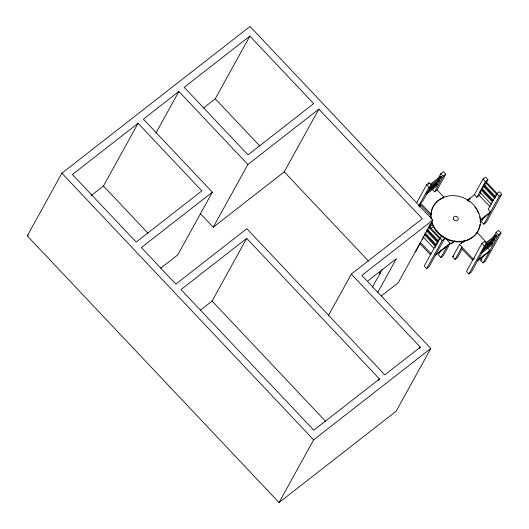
<?xml version="1.0" encoding="UTF-8"?>
<svg xmlns="http://www.w3.org/2000/svg" width="529" height="529" viewBox="0 0 529 529"><rect width="100%" height="100%" fill="white"/><g stroke="black" fill="none" stroke-linecap="round" stroke-linejoin="round"><path stroke-width="0.79" d="M432.821 220.051L361.823 275.417L430.791 348.472L396.175 411.192L279.028 502.55L27.27 235.894L61.893 173.181L250.038 26.45L432.821 220.051L398.198 282.764L381.356 295.896M91.087 195.637L103.446 186.003L138.062 123.29L201.866 190.87L136.191 242.084L72.387 174.51L138.062 123.29M155.81 133.262L178.888 91.451L247.863 164.506L213.24 227.225L200.24 213.452M203.559 107.923L215.263 98.797L249.886 36.084L313.684 103.658L248.015 154.878L184.211 87.298L249.886 36.084M178.888 91.451L143.385 119.137L212.36 192.192L177.744 254.905L160.809 268.117M200.372 310.192L212.076 301.067L246.699 238.354L379.472 378.989L378.678 380.43M213.24 227.225L284.238 171.852L318.861 109.139L422.321 218.722L351.322 274.095L328.244 315.899M416.74 202.64L426.652 184.694L429.138 182.756L431.552 185.315L422.896 200.994L420.41 202.931L431.247 214.41M428.351 184.178L429.138 182.756M372.456 287.154L382.421 269.096M418.631 206.151L429.065 187.253L431.552 185.315M419.57 207.011L420.734 204.908M438.098 178.61L440.849 173.618L443.335 171.68L445.749 174.239L437.093 189.918L434.607 191.855L432.193 189.296M440.227 177.222L440.849 176.097L441.536 176.831L440.3 179.073L431.188 186.175M377.627 292.636L396.373 258.674L367.972 280.826M432.087 187.266L436.643 183.715L437.331 184.449L436.094 186.684L426.334 194.302M437.443 180.925L438.746 179.906L439.434 180.64L438.197 182.875L428.437 190.493M434.607 191.855L443.262 176.177L445.749 174.239M415.384 252.002L420.019 243.604M422.182 239.683L423.755 236.833M424.939 234.697L425.726 233.269M427.3 230.419L428.087 228.997M429.264 226.855L430.837 224.005L428.973 225.46M429.885 227.92L432.596 223.02M279.028 502.55L313.644 439.837L430.791 348.472M439.738 237.997L424.278 265.994L426.691 268.553L429.178 266.616L444.631 238.619L442.218 236.06L439.738 237.997L442.151 240.556L426.691 268.553M434.937 247.612L435.552 246.488L424.172 234.433M439.447 239.432L438.521 241.112L427.141 229.057M440.796 250.72L438.481 254.918L440.895 257.478L443.375 255.54L450.179 243.221L445.054 237.792M467.219 200.306L474.381 194.718L483.037 179.04L485.523 177.103L487.936 179.662L486.363 182.512M440.895 257.478L447.693 245.158M474.381 194.718L476.794 197.277L485.45 181.599L487.936 179.662M491.415 204.386L480.028 192.331L481.264 190.09L481.979 189.534L492.816 201.013M493.511 200.577L482.131 188.522L483.367 186.281L484.081 185.725L495.461 197.78M496.539 195.089L495.613 196.768L484.233 184.714L485.47 182.472L486.184 181.923L497.564 193.971M481.979 189.534L480.028 192.331M483.46 186.849L484.081 185.725M485.562 183.041L486.184 181.923M476.794 197.277L479.281 195.34L480.854 192.49M482.031 190.347L482.818 188.926M484.002 186.79L485.179 184.647M462.207 249.027L457.572 257.425L455.085 259.362L452.672 256.81L459.47 244.491L464.561 240.516M461.334 243.671L461.956 242.553M455.085 259.362L461.883 247.043M483.691 217.452L481.377 221.651L483.79 224.21L486.27 222.266L501.73 194.269L499.316 191.716L496.83 193.654L488.174 209.332L490.588 211.891L480.173 220.011M483.79 224.21L499.244 196.206L501.73 194.269M419.504 348.591L420.297 347.15L351.322 274.095M481.919 243.419L466.466 271.417L468.879 273.976L471.365 272.038L486.819 244.041L484.405 241.482L481.919 243.419L484.333 245.978L468.879 273.976M492.975 238.05L496.123 232.343L498.602 230.406L501.016 232.965L485.562 260.962L483.076 262.9L480.663 260.341L482.984 256.142M495.501 235.947L496.116 234.83L496.804 235.557L495.567 237.799L485.807 245.41M487.354 245.998L491.91 242.441L492.605 243.175L491.368 245.416L480.954 253.536M491.408 240.669L494.013 238.632L494.701 239.366L493.464 241.608L483.056 249.728M483.076 262.9L498.536 234.902L501.016 232.965M27.27 235.894L28.573 234.883M212.36 192.192L141.362 247.565L175.853 284.093L246.851 228.72L384.795 374.836L420.297 347.15M247.863 164.506L318.861 109.139M246.699 238.354L181.024 289.568L313.796 430.203L379.472 378.989M430.434 184.224L440.849 176.097M431.122 184.952L441.536 176.831M429.019 188.76L439.434 180.64M426.916 192.569L437.331 184.449M426.334 193.865L427.637 192.854M484.233 184.714L484.948 184.158M427.577 231.034L428.88 230.022M431.485 227.992L433.35 226.538M482.131 188.522L482.845 187.967M467.907 200.405L470.506 198.375M442.151 240.556L444.631 238.619M435.975 254.297L450.179 243.221M435.36 255.414L447.078 246.283M489.973 213.008L480.206 220.619A25.504 22.066 28.9 0 1 480.239 222.114M462.637 242.652L463.94 241.641M452.672 256.81L453.915 255.838M485.701 242.95L496.116 234.83M485.741 244.186L496.804 235.557M484.333 245.978L486.819 244.041M486.204 244.729L487.507 243.71M484.941 246.977L494.701 239.366M483.453 249.04L484.756 248.028M482.19 251.295L492.605 243.175M474.506 258.132L473.263 259.098L459.47 244.491M478.163 259.719L489.88 250.581L487.467 248.022M477.548 260.837L489.259 251.705M480.663 260.341L481.906 259.375M483.037 179.04L485.45 181.599M496.83 193.654L499.244 196.206M485.47 182.472L496.85 194.527M483.367 186.281L494.747 198.335M481.264 190.09L492.644 202.144M479.281 195.34L490.119 206.819M440.849 173.618L443.262 176.177M496.123 232.343L498.536 234.902M437.093 189.918L444.142 197.377M477.118 232.496L486.7 242.646M426.652 184.694L429.065 187.253M419.788 204.049L430.632 215.528M461.268 248.167L472.648 260.222M429.085 226.267L440.465 238.321M428.92 227.391L439.758 238.877M426.982 230.075L438.362 242.13M426.275 230.631L437.655 242.679L436.418 244.92L425.038 232.866M424.88 233.884L436.26 245.939M422.935 236.675L433.773 248.154M420.238 242.196L431.082 253.675M419.623 243.314L430.461 254.799M215.263 98.797L259.871 146.037M284.238 171.852L368.482 261.075M379.22 272.455L380.351 273.652M103.446 186.003L148.047 233.249M212.076 301.067L325.56 421.269M61.893 173.181L313.644 439.837M453.551 242.308A10.203 8.828 28.9 0 1 449.075 244.094M454.867 240.893A10.203 8.828 28.9 0 1 449.266 243.757M480.087 224.316A25.504 22.066 28.9 0 1 457.162 241.865A25.504 22.066 28.9 0 1 431.499 221.843M430.837 218.093A25.504 22.066 28.9 0 1 443.434 197.76M468.178 200.888A25.504 22.066 28.9 0 1 469.388 201.734M474.844 206.998A25.504 22.066 28.9 0 1 476.702 209.656M477.482 211.038A25.504 22.066 28.9 0 1 478.494 213.187M479.671 216.87A25.504 22.066 28.9 0 1 479.968 218.371M431.274 219.158A25.504 22.066 28.9 0 1 464.032 198.044A25.504 22.066 28.9 0 1 472.397 237.243A25.504 22.066 28.9 0 1 431.75 221.393M453.584 219.403A2.552 2.209 28.9 0 0 457.869 219.945A2.552 2.209 28.9 0 0 455.78 216.268A2.552 2.209 28.9 0 0 453.584 219.403"/></g></svg>
